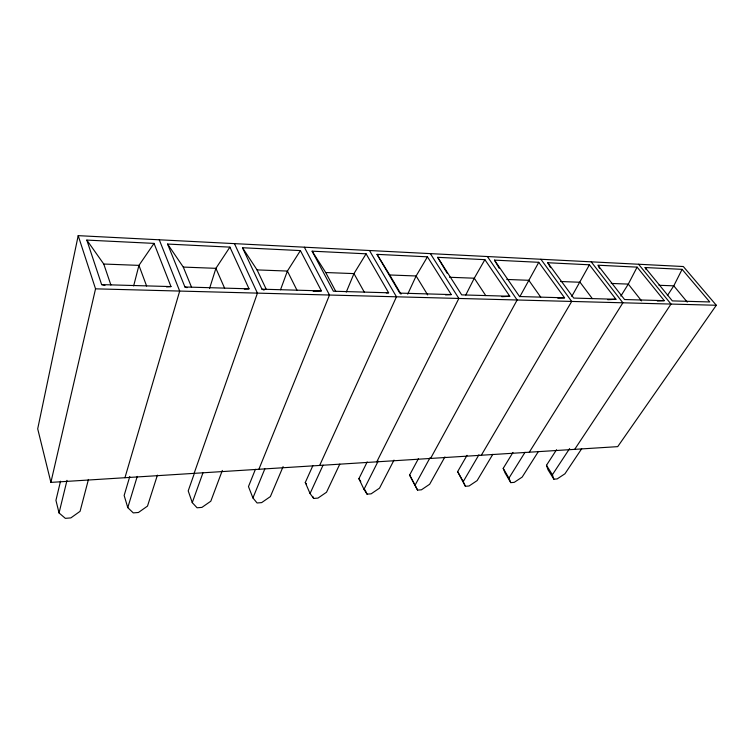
<?xml version="1.0" encoding="UTF-8"?>
<svg xmlns="http://www.w3.org/2000/svg" width="754" height="754" viewBox="0 0 754 754"><rect width="100%" height="100%" fill="white"/><g stroke="black" fill="none" stroke-linecap="round" stroke-linejoin="round"><path stroke-width="1.13" d="M78.199 235.653L37.7 428.828L50.895 482.39L617.714 446.641L716.3 305.266L683.322 266.53L78.199 235.653L95.541 288.839L50.895 482.39M60.509 481.212L55.937 500.345L59.048 512.956L65.344 518.347L70.848 517.904L80.075 511.325L88.444 479.45M59.048 512.956L67.002 480.355M133.647 285.917L138.943 265.38L154.042 243.391L86.823 240.092L101.63 284.607L104.966 285.483M124.947 477.725L179.688 291.063L159.273 239.791M129.792 476.481L124.146 495.472L127.775 507.631L133.279 512.899L138.444 512.484L147.492 506.104L157.416 475.133M127.775 507.631L137.247 476.396M209.546 288.546L215.908 268.33L229.904 247.123L167.586 244.06L184.937 286.991L187.086 287.689M194.117 473.361L257.434 293.127L234.447 243.627M194.447 473.126L188.208 490.892L192.27 502.635L197.067 507.781L201.921 507.395L210.809 501.203L222.336 470.421M192.27 502.635L203.005 472.701M280.516 289.772L287.397 271.063L300.403 250.592L242.486 247.736L261.958 289.187L264.098 290.111M255.417 469.299L248.471 486.575L252.92 497.942L257.086 502.975L261.657 502.607L270.375 496.594L283.099 466.632M258.886 469.271L329.498 295.031L304.343 247.199M252.92 497.942L264.861 468.818M346.265 292.09L353.965 273.608L366.095 253.815L388.621 292.797L386.302 292.938M339.79 464.115L326.52 492.239L317.971 498.092L313.655 498.441L310.054 493.521L305.276 482.513L312.844 465.699M319.649 465.444L396.463 296.803L369.498 250.517M310.054 493.521L323.051 465.171M407.716 294.135L416.123 275.983L427.452 256.831L451.269 294.588L445.529 294.918M394.003 460.11L379.526 488.14L371.138 493.832L367.066 494.162L363.975 489.346L358.904 478.686L367.189 461.929M376.774 461.834L458.856 298.452L430.383 253.627M363.975 489.346L378.197 461.09M682.106 269.348L645.094 267.529L672.342 300.893L709.759 301.958L682.106 269.348L673.784 285.841L667.365 295.625M465.774 295.012L474.275 278.207L484.888 259.659L509.789 296.256L501.825 296.699M657.318 301.016L664.274 300.667L637.111 267.133L628.299 284.098L620.844 296.077M444.907 456.924L429.657 484.256L421.429 489.808L417.565 490.109L409.62 475.058L418.376 458.724M607.762 299.715L615.961 299.281L589.421 264.795L571.768 296.416M414.945 485.397L429.969 457.857M430.572 458.441L517.14 299.998L487.395 256.53M519.826 296.718L538.771 262.307L564.576 297.821L557.819 298.179M492.824 454.304L477.141 480.581L469.063 485.991L465.397 486.283L457.65 471.618L467.037 455.322M465.397 486.283L463.201 481.665L478.922 454.794M481.325 455.237L571.702 301.44L540.901 259.263M538.431 451.439L522.173 477.094L514.237 482.362L510.769 482.645L505.067 472.928L503.21 468.366L512.965 452.447M510.769 482.645L508.941 478.121L525.038 452.277M529.289 452.212L622.889 302.797L591.211 261.827M581.692 448.724L564.944 473.785L557.159 478.922L553.86 479.186L547.988 469.733L546.48 465.275L556.546 449.733M553.86 479.186L552.38 474.756L569.628 448.555M574.689 449.356L670.994 304.069L638.6 264.249M166.493 286.897L170.979 286.586L154.042 243.391M244.343 289.121L249.037 288.82L229.904 247.123M313.212 291.393L321.383 290.884L300.403 250.592M95.541 288.839L716.3 305.266M101.63 284.607L170.979 286.586M184.937 286.991L249.037 288.82M261.958 289.187L321.383 290.884M388.621 292.797L333.381 291.223L312.118 251.167L366.095 253.815M451.269 294.588L399.79 293.118L377.028 254.352L427.452 256.831M509.789 296.256L461.693 294.88L437.678 257.331L484.888 259.659M564.576 297.821L519.534 296.529L494.473 260.121L538.771 262.307M615.961 299.281L573.709 298.075L547.772 262.741L589.421 264.795M664.274 300.667L624.548 299.526L597.884 265.21L637.111 267.133M86.823 240.092L103.76 264.032L138.943 265.38L146.615 286.03M167.586 244.06L183.288 267.076L215.908 268.33L224.635 288.254M242.486 247.736L257.067 269.904L287.397 271.063L297.019 290.309M312.118 251.167L325.709 272.524L353.965 273.608L364.286 292.128M377.028 254.352L389.714 274.974L416.123 275.983L427.678 294.918M449.554 277.265L474.275 278.207L485.746 295.587M506.782 279.451L528.818 280.299L540.722 297.161M560.542 281.506L580.052 282.26L592.333 298.631M611.183 283.447L628.299 284.098L641.569 300.893M658.968 285.276L673.784 285.841L687.28 302.128M305.276 482.513L306.473 484.172M358.904 478.686L360.761 481.599M546.48 465.275L552.38 474.756M437.678 257.331L447.179 273.278M389.714 274.974L400.996 294.173M503.21 468.366L508.941 478.121M494.473 260.121L499.167 268.245M547.772 262.741L550.524 267.661M409.62 475.058L417.565 490.109M457.65 471.618L463.201 481.665M598.431 266.209L599.534 268.226M325.709 272.524L335.766 291.412M645.094 267.529L646.187 269.593M365.04 489.911L367.066 494.162M257.067 269.904L266.322 289.442M312.787 496.452L313.655 498.441M183.288 267.076L191.582 287.312M103.76 264.032L110.904 285.021"/></g></svg>
